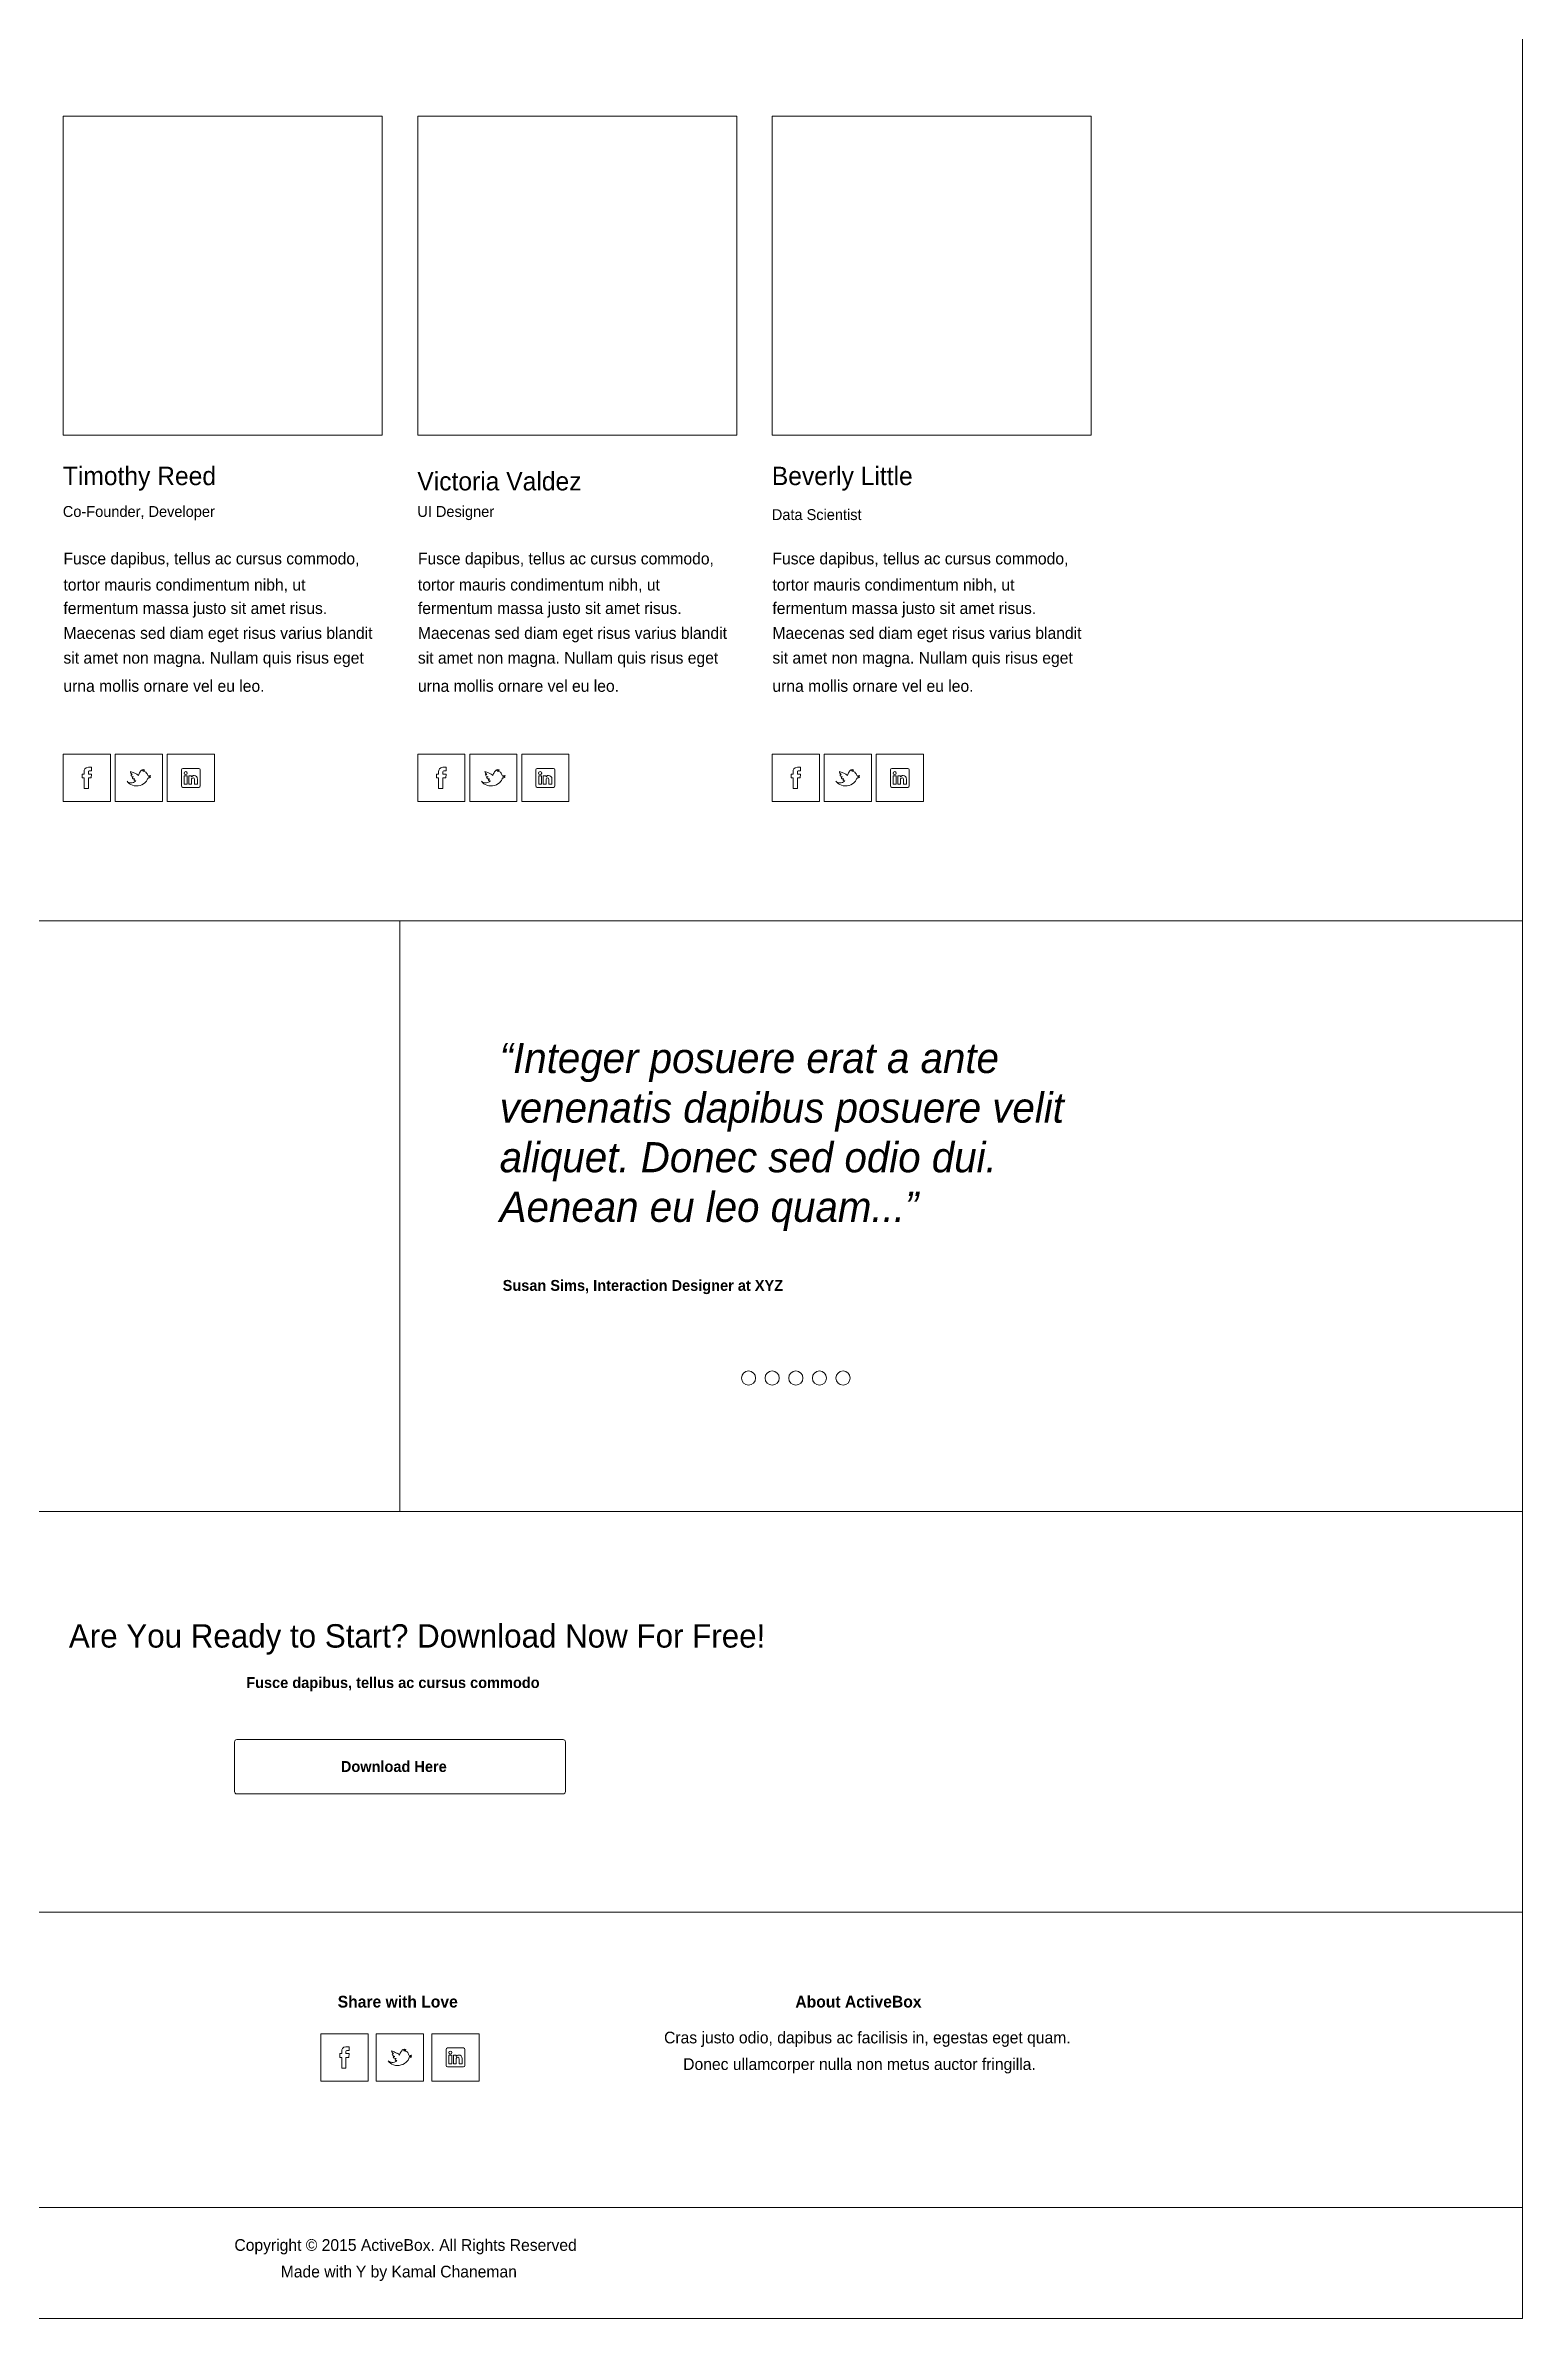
# Model space of a CAD drawing. Extents: x -25 to 1944, y -1514 to 2594.
# Drawn here: x 660 to 1910, y -1514 to 410 of the extents above; entities that cross this region are included whole.
import ezdxf

# ---------------------------------------------------------------- set-up
doc = ezdxf.new("R2010")
doc.units = 0
doc.header["$MEASUREMENT"] = 0
for name, color, linetype, lineweight in [('clients', 7, 'Continuous', 0), ('download', 7, 'Continuous', 0), ('footer', 7, 'Continuous', 0), ('Layer 1\xa0Image', 7, 'Continuous', 0), ('team', 7, 'Continuous', 0)]:
    doc.layers.add(name, color=color, linetype=linetype, lineweight=lineweight)
picture_1 = doc.add_image_def('image1.png', size_in_pixel=(1900, 4108))
picture_2 = doc.add_image_def('image22.png', size_in_pixel=(270, 270))
picture_3 = doc.add_image_def('image23.png', size_in_pixel=(40, 40))
picture_4 = doc.add_image_def('image24.png', size_in_pixel=(40, 40))
picture_5 = doc.add_image_def('image25.png', size_in_pixel=(40, 40))
picture_6 = doc.add_image_def('image26.png', size_in_pixel=(270, 270))
picture_7 = doc.add_image_def('image27.png', size_in_pixel=(40, 40))
picture_8 = doc.add_image_def('image28.png', size_in_pixel=(40, 40))
picture_9 = doc.add_image_def('image29.png', size_in_pixel=(40, 40))
picture_10 = doc.add_image_def('image30.png', size_in_pixel=(270, 270))
picture_11 = doc.add_image_def('image31.png', size_in_pixel=(40, 40))
picture_12 = doc.add_image_def('image32.png', size_in_pixel=(40, 40))
picture_13 = doc.add_image_def('image33.png', size_in_pixel=(40, 40))
picture_14 = doc.add_image_def('image34.png', size_in_pixel=(950, 500))
picture_15 = doc.add_image_def('image35.png', size_in_pixel=(40, 40))
picture_16 = doc.add_image_def('image36.png', size_in_pixel=(40, 40))
picture_17 = doc.add_image_def('image37.png', size_in_pixel=(40, 40))

msp = doc.modelspace()

# ---------------------------------------------------------------- linework, layer by layer
at = {"layer": 'clients'}
for points in [[(-25, -331), (-25, -831), (960, -831), (960, -331)], [(1910, -331), (960, -331), (960, -831), (1910, -831)]]:
    msp.add_lwpolyline(points, close=True, dxfattribs=at)
for points in [[(1255, -712), (1251.7, -712), (1249, -714.7), (1249, -718), (1249, -721.3), (1251.7, -724), (1255, -724), (1258.3, -724), (1261, -721.3), (1261, -718), (1261, -714.7), (1258.3, -712), (1255, -712)], [(1275, -712), (1271.7, -712), (1269, -714.7), (1269, -718), (1269, -721.3), (1271.7, -724), (1275, -724), (1278.3, -724), (1281, -721.3), (1281, -718), (1281, -714.7), (1278.3, -712), (1275, -712)], [(1295, -712), (1291.7, -712), (1289, -714.7), (1289, -718), (1289, -721.3), (1291.7, -724), (1295, -724), (1298.3, -724), (1301, -721.3), (1301, -718), (1301, -714.7), (1298.3, -712), (1295, -712)], [(1315, -712), (1311.7, -712), (1309, -714.7), (1309, -718), (1309, -721.3), (1311.7, -724), (1315, -724), (1318.3, -724), (1321, -721.3), (1321, -718), (1321, -714.7), (1318.3, -712), (1315, -712)], [(1335, -712), (1331.7, -712), (1329, -714.7), (1329, -718), (1329, -721.3), (1331.7, -724), (1335, -724), (1338.3, -724), (1341, -721.3), (1341, -718), (1341, -714.7), (1338.3, -712), (1335, -712)]]:
    msp.add_open_spline(points, degree=3, knots=[0, 0, 0, 0, 1, 1, 1, 2, 2, 2, 3, 3, 3, 4, 4, 4, 4], dxfattribs=at)
at = {"layer": 'download'}
msp.add_open_spline([(1098, -1024), (1098, -1024), (822, -1024), (822, -1024), (820.9, -1024), (820, -1024.9), (820, -1026), (820, -1026), (820, -1068), (820, -1068), (820, -1069.1), (820.9, -1070), (822, -1070), (822, -1070), (1098, -1070), (1098, -1070), (1099.1, -1070), (1100, -1069.1), (1100, -1068), (1100, -1068), (1100, -1026), (1100, -1026), (1100, -1024.9), (1099.1, -1024), (1098, -1024)], degree=3, knots=[0, 0, 0, 0, 1, 1, 1, 2, 2, 2, 3, 3, 3, 4, 4, 4, 5, 5, 5, 6, 6, 6, 7, 7, 7, 8, 8, 8, 8], dxfattribs=at)
at = {"layer": 'footer'}
for points in [[(10, -1170), (10, -1420), (1910, -1420), (1910, -1170)], [(10, -1420), (10, -1514), (1910, -1514), (1910, -1420)]]:
    msp.add_lwpolyline(points, close=True, dxfattribs=at)
for points, knots in [([(914.3, -1289.8), (914.3, -1289.8), (914.3, -1288), (914.3, -1288), (914.3, -1287.3), (914.7, -1287.1), (915, -1287.1), (915.3, -1287.1), (917, -1287.1), (917, -1287.1), (917, -1287.1), (917, -1284), (917, -1284), (917, -1284), (914.3, -1284), (914.3, -1284), (911.4, -1284), (910.7, -1286.3), (910.7, -1287.8), (910.7, -1287.8), (910.7, -1289.8), (910.7, -1289.8), (910.7, -1289.8), (909, -1289.8), (909, -1289.8), (909, -1289.8), (909, -1293), (909, -1293), (909, -1293), (910.7, -1293), (910.7, -1293), (910.7, -1297.1), (910.7, -1302), (910.7, -1302), (910.7, -1302), (914.3, -1302), (914.3, -1302), (914.3, -1302), (914.3, -1297), (914.3, -1293), (914.3, -1293), (916.7, -1293), (916.7, -1293), (916.7, -1293), (917, -1289.8), (917, -1289.8), (917, -1289.8), (914.3, -1289.8), (914.3, -1289.8)], [0, 0, 0, 0, 1, 1, 1, 2, 2, 2, 3, 3, 3, 4, 4, 4, 5, 5, 5, 6, 6, 6, 7, 7, 7, 8, 8, 8, 9, 9, 9, 10, 10, 10, 11, 11, 11, 12, 12, 12, 13, 13, 13, 14, 14, 14, 15, 15, 15, 16, 16, 16, 16]), ([(970, -1292.4), (969.6, -1292.5), (968.9, -1292.4), (967.9, -1292.2), (967.9, -1292.2), (967.9, -1292.1), (967.9, -1292.1), (967.9, -1292.1), (967.9, -1292.1), (967.9, -1292.1), (969, -1292), (969.7, -1291.6), (969.9, -1291.1), (969.1, -1291.4), (968.3, -1291.4), (967.5, -1291.1), (967.4, -1290.1), (966.9, -1289.1), (966, -1288.3), (966, -1288.3), (966, -1288.3), (966, -1288.3), (965.2, -1287.6), (964.3, -1287.3), (963.3, -1287.3), (963.3, -1287.3), (963.3, -1287.2), (963.3, -1287.2), (963.3, -1287.2), (963.3, -1287.2), (963.3, -1287.2), (964.2, -1287), (964.8, -1286.8), (964.9, -1286.6), (965, -1286.4), (964.9, -1286.3), (964.7, -1286.3), (964.3, -1286.4), (963.8, -1286.5), (963.5, -1286.6), (963.9, -1286.3), (964.1, -1286.1), (964, -1286), (963.5, -1286), (963, -1286.2), (962.5, -1286.7), (962.7, -1286.4), (962.8, -1286.2), (962.7, -1286.2), (962.5, -1286.3), (962.2, -1286.5), (962, -1286.7), (961.6, -1287.1), (961.3, -1287.5), (961.1, -1287.9), (961.1, -1287.9), (961.1, -1287.9), (961.1, -1287.9), (960.4, -1288.9), (960, -1289.9), (959.7, -1290.9), (959.7, -1290.9), (959.6, -1291), (959.6, -1291), (959.6, -1291), (959.6, -1291), (959.6, -1291), (959.2, -1290.5), (958.7, -1290.1), (958.2, -1289.8), (957.5, -1289.4), (956.8, -1289.1), (955.9, -1288.7), (954.9, -1288.2), (953.9, -1287.8), (952.9, -1287.5), (952.9, -1288.6), (953.5, -1289.4), (954.5, -1290), (954.5, -1290), (954.5, -1290), (954.5, -1290), (954.2, -1290), (953.8, -1290.1), (953.4, -1290.2), (953.5, -1291.2), (954.2, -1291.8), (955.6, -1292.2), (955.6, -1292.2), (955.6, -1292.2), (955.6, -1292.2), (955.1, -1292.2), (954.6, -1292.4), (954.3, -1292.7), (954.7, -1293.6), (955.5, -1294), (956.7, -1293.9), (956.5, -1294.1), (956.3, -1294.2), (956.2, -1294.3), (956, -1294.5), (955.9, -1294.8), (956, -1295.1), (956.2, -1295.5), (956.7, -1295.7), (957.3, -1295.6), (957.3, -1295.6), (957.4, -1295.7), (957.4, -1295.7), (957.4, -1295.7), (957.3, -1295.7), (957.3, -1295.7), (956.2, -1296.8), (954.8, -1297.3), (953.2, -1297.2), (953.2, -1297.2), (953.2, -1297.2), (953.2, -1297.2), (952.2, -1297.2), (951.1, -1296.8), (950, -1295.9), (951.1, -1297.4), (952.7, -1298.6), (954.6, -1299.3), (956.7, -1300), (958.9, -1300), (961, -1299.4), (961, -1299.4), (961.1, -1299.4), (961.1, -1299.4), (963.1, -1298.9), (964.9, -1297.7), (966.4, -1295.9), (967, -1295), (967.5, -1294.1), (967.6, -1293.3), (968.7, -1293.3), (969.5, -1293), (970, -1292.4), (970, -1292.4), (970, -1292.4), (970, -1292.4)], [0, 0, 0, 0, 1, 1, 1, 2, 2, 2, 3, 3, 3, 4, 4, 4, 5, 5, 5, 6, 6, 6, 7, 7, 7, 8, 8, 8, 9, 9, 9, 10, 10, 10, 11, 11, 11, 12, 12, 12, 13, 13, 13, 14, 14, 14, 15, 15, 15, 16, 16, 16, 17, 17, 17, 18, 18, 18, 19, 19, 19, 20, 20, 20, 21, 21, 21, 22, 22, 22, 23, 23, 23, 24, 24, 24, 25, 25, 25, 26, 26, 26, 27, 27, 27, 28, 28, 28, 29, 29, 29, 30, 30, 30, 31, 31, 31, 32, 32, 32, 33, 33, 33, 34, 34, 34, 35, 35, 35, 36, 36, 36, 37, 37, 37, 38, 38, 38, 39, 39, 39, 40, 40, 40, 41, 41, 41, 42, 42, 42, 43, 43, 43, 44, 44, 44, 45, 45, 45, 46, 46, 46, 47, 47, 47, 47]), ([(1013.8, -1285), (1013.8, -1285), (1000.2, -1285), (1000.2, -1285), (999.5, -1285), (999, -1285.5), (999, -1286.1), (999, -1286.1), (999, -1299.9), (999, -1299.9), (999, -1300.5), (999.5, -1301), (1000.2, -1301), (1000.2, -1301), (1013.8, -1301), (1013.8, -1301), (1014.5, -1301), (1015, -1300.5), (1015, -1299.9), (1015, -1299.9), (1015, -1286.1), (1015, -1286.1), (1015, -1285.5), (1014.5, -1285), (1013.8, -1285)], [0, 0, 0, 0, 1, 1, 1, 2, 2, 2, 3, 3, 3, 4, 4, 4, 5, 5, 5, 6, 6, 6, 7, 7, 7, 8, 8, 8, 8]), ([(1002.6, -1290.2), (1002.6, -1290.2), (1002.6, -1290.2), (1002.6, -1290.2), (1001.8, -1290.2), (1001.3, -1289.6), (1001.3, -1288.9), (1001.3, -1288.2), (1001.8, -1287.7), (1002.7, -1287.7), (1003.5, -1287.7), (1004, -1288.2), (1004, -1288.9), (1004, -1289.6), (1003.5, -1290.2), (1002.6, -1290.2)], [0, 0, 0, 0, 1, 1, 1, 2, 2, 2, 3, 3, 3, 4, 4, 4, 5, 5, 5, 5]), ([(1003.8, -1298.4), (1003.8, -1298.4), (1001.4, -1298.4), (1001.4, -1298.4), (1001.4, -1298.4), (1001.4, -1291.2), (1001.4, -1291.2), (1001.4, -1291.2), (1003.8, -1291.2), (1003.8, -1291.2), (1003.8, -1291.2), (1003.8, -1298.4), (1003.8, -1298.4)], [0, 0, 0, 0, 1, 1, 1, 2, 2, 2, 3, 3, 3, 4, 4, 4, 4]), ([(1012.6, -1298.4), (1012.6, -1298.4), (1010.1, -1298.4), (1010.1, -1298.4), (1010.1, -1298.4), (1010.1, -1294.5), (1010.1, -1294.5), (1010.1, -1293.6), (1009.8, -1292.9), (1008.9, -1292.9), (1008.3, -1292.9), (1007.9, -1293.3), (1007.7, -1293.8), (1007.6, -1293.9), (1007.6, -1294.1), (1007.6, -1294.4), (1007.6, -1294.4), (1007.6, -1298.4), (1007.6, -1298.4), (1007.6, -1298.4), (1005.2, -1298.4), (1005.2, -1298.4), (1005.2, -1298.4), (1005.2, -1291.8), (1005.2, -1291.2), (1005.2, -1291.2), (1007.6, -1291.2), (1007.6, -1291.2), (1007.6, -1291.2), (1007.6, -1292.2), (1007.6, -1292.2), (1007.9, -1291.7), (1008.5, -1291), (1009.8, -1291), (1011.4, -1291), (1012.6, -1292), (1012.6, -1294.3), (1012.6, -1294.3), (1012.6, -1298.4), (1012.6, -1298.4)], [0, 0, 0, 0, 1, 1, 1, 2, 2, 2, 3, 3, 3, 4, 4, 4, 5, 5, 5, 6, 6, 6, 7, 7, 7, 8, 8, 8, 9, 9, 9, 10, 10, 10, 11, 11, 11, 12, 12, 12, 13, 13, 13, 13]), ([(1007.6, -1292.2), (1007.6, -1292.2), (1007.6, -1292.2), (1007.6, -1292.2), (1007.6, -1292.2), (1007.6, -1292.2), (1007.6, -1292.2), (1007.6, -1292.2), (1007.6, -1292.2), (1007.6, -1292.2)], [0, 0, 0, 0, 1, 1, 1, 2, 2, 2, 3, 3, 3, 3])]:
    msp.add_open_spline(points, degree=3, knots=knots, dxfattribs=at)
at = {"layer": 'team'}
for points, knots in [([(696.3, -206.8), (696.3, -206.8), (696.3, -205), (696.3, -205), (696.3, -204.3), (696.7, -204.1), (697, -204.1), (697.3, -204.1), (699, -204.1), (699, -204.1), (699, -204.1), (699, -201), (699, -201), (699, -201), (696.3, -201), (696.3, -201), (693.4, -201), (692.7, -203.3), (692.7, -204.8), (692.7, -204.8), (692.7, -206.8), (692.7, -206.8), (692.7, -206.8), (691, -206.8), (691, -206.8), (691, -206.8), (691, -210), (691, -210), (691, -210), (692.7, -210), (692.7, -210), (692.7, -214.1), (692.7, -219), (692.7, -219), (692.7, -219), (696.3, -219), (696.3, -219), (696.3, -219), (696.3, -214), (696.3, -210), (696.3, -210), (698.7, -210), (698.7, -210), (698.7, -210), (699, -206.8), (699, -206.8), (699, -206.8), (696.3, -206.8), (696.3, -206.8)], [0, 0, 0, 0, 1, 1, 1, 2, 2, 2, 3, 3, 3, 4, 4, 4, 5, 5, 5, 6, 6, 6, 7, 7, 7, 8, 8, 8, 9, 9, 9, 10, 10, 10, 11, 11, 11, 12, 12, 12, 13, 13, 13, 14, 14, 14, 15, 15, 15, 16, 16, 16, 16]), ([(749, -209.4), (748.6, -209.5), (747.9, -209.4), (746.9, -209.2), (746.9, -209.2), (746.9, -209.1), (746.9, -209.1), (746.9, -209.1), (746.9, -209.1), (746.9, -209.1), (748, -209), (748.7, -208.6), (748.9, -208.1), (748.1, -208.4), (747.3, -208.4), (746.5, -208.1), (746.4, -207.1), (745.9, -206.1), (745, -205.3), (745, -205.3), (745, -205.3), (745, -205.3), (744.2, -204.6), (743.3, -204.3), (742.3, -204.3), (742.3, -204.3), (742.3, -204.2), (742.3, -204.2), (742.3, -204.2), (742.3, -204.2), (742.3, -204.2), (743.2, -204), (743.8, -203.8), (743.9, -203.6), (744, -203.4), (743.9, -203.3), (743.7, -203.3), (743.3, -203.4), (742.8, -203.5), (742.5, -203.6), (742.9, -203.3), (743.1, -203.1), (743, -203), (742.5, -203), (742, -203.2), (741.5, -203.7), (741.7, -203.4), (741.8, -203.2), (741.7, -203.2), (741.5, -203.3), (741.2, -203.5), (741, -203.7), (740.6, -204.1), (740.3, -204.5), (740.1, -204.9), (740.1, -204.9), (740.1, -204.9), (740.1, -204.9), (739.4, -205.9), (739, -206.9), (738.7, -207.9), (738.7, -207.9), (738.6, -208), (738.6, -208), (738.6, -208), (738.6, -208), (738.6, -208), (738.2, -207.5), (737.7, -207.1), (737.2, -206.8), (736.5, -206.4), (735.8, -206.1), (734.9, -205.7), (733.9, -205.2), (732.9, -204.8), (731.9, -204.5), (731.9, -205.6), (732.5, -206.4), (733.5, -207), (733.5, -207), (733.5, -207), (733.5, -207), (733.2, -207), (732.8, -207.1), (732.4, -207.2), (732.5, -208.2), (733.2, -208.8), (734.6, -209.2), (734.6, -209.2), (734.6, -209.2), (734.6, -209.2), (734.1, -209.2), (733.6, -209.4), (733.3, -209.7), (733.7, -210.6), (734.5, -211), (735.7, -210.9), (735.5, -211.1), (735.3, -211.2), (735.2, -211.3), (735, -211.5), (734.9, -211.8), (735, -212.1), (735.2, -212.5), (735.7, -212.7), (736.3, -212.6), (736.3, -212.6), (736.4, -212.7), (736.4, -212.7), (736.4, -212.7), (736.3, -212.7), (736.3, -212.7), (735.2, -213.8), (733.8, -214.3), (732.2, -214.2), (732.2, -214.2), (732.2, -214.2), (732.2, -214.2), (731.2, -214.2), (730.1, -213.8), (729, -212.9), (730.1, -214.4), (731.7, -215.6), (733.6, -216.3), (735.7, -217), (737.9, -217), (740, -216.4), (740, -216.4), (740.1, -216.4), (740.1, -216.4), (742.1, -215.9), (743.9, -214.7), (745.4, -212.9), (746, -212), (746.5, -211.1), (746.6, -210.3), (747.7, -210.3), (748.5, -210), (749, -209.4), (749, -209.4), (749, -209.4), (749, -209.4)], [0, 0, 0, 0, 1, 1, 1, 2, 2, 2, 3, 3, 3, 4, 4, 4, 5, 5, 5, 6, 6, 6, 7, 7, 7, 8, 8, 8, 9, 9, 9, 10, 10, 10, 11, 11, 11, 12, 12, 12, 13, 13, 13, 14, 14, 14, 15, 15, 15, 16, 16, 16, 17, 17, 17, 18, 18, 18, 19, 19, 19, 20, 20, 20, 21, 21, 21, 22, 22, 22, 23, 23, 23, 24, 24, 24, 25, 25, 25, 26, 26, 26, 27, 27, 27, 28, 28, 28, 29, 29, 29, 30, 30, 30, 31, 31, 31, 32, 32, 32, 33, 33, 33, 34, 34, 34, 35, 35, 35, 36, 36, 36, 37, 37, 37, 38, 38, 38, 39, 39, 39, 40, 40, 40, 41, 41, 41, 42, 42, 42, 43, 43, 43, 44, 44, 44, 45, 45, 45, 46, 46, 46, 47, 47, 47, 47]), ([(789.8, -202), (789.8, -202), (776.2, -202), (776.2, -202), (775.5, -202), (775, -202.5), (775, -203.1), (775, -203.1), (775, -216.9), (775, -216.9), (775, -217.5), (775.5, -218), (776.2, -218), (776.2, -218), (789.8, -218), (789.8, -218), (790.5, -218), (791, -217.5), (791, -216.9), (791, -216.9), (791, -203.1), (791, -203.1), (791, -202.5), (790.5, -202), (789.8, -202)], [0, 0, 0, 0, 1, 1, 1, 2, 2, 2, 3, 3, 3, 4, 4, 4, 5, 5, 5, 6, 6, 6, 7, 7, 7, 8, 8, 8, 8]), ([(778.6, -207.2), (778.6, -207.2), (778.6, -207.2), (778.6, -207.2), (777.8, -207.2), (777.3, -206.6), (777.3, -205.9), (777.3, -205.2), (777.8, -204.7), (778.7, -204.7), (779.5, -204.7), (780, -205.2), (780, -205.9), (780, -206.6), (779.5, -207.2), (778.6, -207.2)], [0, 0, 0, 0, 1, 1, 1, 2, 2, 2, 3, 3, 3, 4, 4, 4, 5, 5, 5, 5]), ([(779.8, -215.4), (779.8, -215.4), (777.4, -215.4), (777.4, -215.4), (777.4, -215.4), (777.4, -208.2), (777.4, -208.2), (777.4, -208.2), (779.8, -208.2), (779.8, -208.2), (779.8, -208.2), (779.8, -215.4), (779.8, -215.4)], [0, 0, 0, 0, 1, 1, 1, 2, 2, 2, 3, 3, 3, 4, 4, 4, 4]), ([(788.6, -215.4), (788.6, -215.4), (786.1, -215.4), (786.1, -215.4), (786.1, -215.4), (786.1, -211.5), (786.1, -211.5), (786.1, -210.6), (785.8, -209.9), (784.9, -209.9), (784.3, -209.9), (783.9, -210.3), (783.7, -210.8), (783.6, -210.9), (783.6, -211.1), (783.6, -211.4), (783.6, -211.4), (783.6, -215.4), (783.6, -215.4), (783.6, -215.4), (781.2, -215.4), (781.2, -215.4), (781.2, -215.4), (781.2, -208.8), (781.2, -208.2), (781.2, -208.2), (783.6, -208.2), (783.6, -208.2), (783.6, -208.2), (783.6, -209.2), (783.6, -209.2), (783.9, -208.7), (784.5, -208), (785.8, -208), (787.4, -208), (788.6, -209), (788.6, -211.3), (788.6, -211.3), (788.6, -215.4), (788.6, -215.4)], [0, 0, 0, 0, 1, 1, 1, 2, 2, 2, 3, 3, 3, 4, 4, 4, 5, 5, 5, 6, 6, 6, 7, 7, 7, 8, 8, 8, 9, 9, 9, 10, 10, 10, 11, 11, 11, 12, 12, 12, 13, 13, 13, 13]), ([(783.6, -209.2), (783.6, -209.2), (783.6, -209.2), (783.6, -209.2), (783.6, -209.2), (783.6, -209.2), (783.6, -209.2), (783.6, -209.2), (783.6, -209.2), (783.6, -209.2)], [0, 0, 0, 0, 1, 1, 1, 2, 2, 2, 3, 3, 3, 3]), ([(996.3, -206.8), (996.3, -206.8), (996.3, -205), (996.3, -205), (996.3, -204.3), (996.7, -204.1), (997, -204.1), (997.3, -204.1), (999, -204.1), (999, -204.1), (999, -204.1), (999, -201), (999, -201), (999, -201), (996.3, -201), (996.3, -201), (993.4, -201), (992.7, -203.3), (992.7, -204.8), (992.7, -204.8), (992.7, -206.8), (992.7, -206.8), (992.7, -206.8), (991, -206.8), (991, -206.8), (991, -206.8), (991, -210), (991, -210), (991, -210), (992.7, -210), (992.7, -210), (992.7, -214.1), (992.7, -219), (992.7, -219), (992.7, -219), (996.3, -219), (996.3, -219), (996.3, -219), (996.3, -214), (996.3, -210), (996.3, -210), (998.7, -210), (998.7, -210), (998.7, -210), (999, -206.8), (999, -206.8), (999, -206.8), (996.3, -206.8), (996.3, -206.8)], [0, 0, 0, 0, 1, 1, 1, 2, 2, 2, 3, 3, 3, 4, 4, 4, 5, 5, 5, 6, 6, 6, 7, 7, 7, 8, 8, 8, 9, 9, 9, 10, 10, 10, 11, 11, 11, 12, 12, 12, 13, 13, 13, 14, 14, 14, 15, 15, 15, 16, 16, 16, 16]), ([(1049, -209.4), (1048.6, -209.5), (1047.9, -209.4), (1046.9, -209.2), (1046.9, -209.2), (1046.9, -209.1), (1046.9, -209.1), (1046.9, -209.1), (1046.9, -209.1), (1046.9, -209.1), (1048, -209), (1048.7, -208.6), (1048.9, -208.1), (1048.1, -208.4), (1047.3, -208.4), (1046.5, -208.1), (1046.4, -207.1), (1045.9, -206.1), (1045, -205.3), (1045, -205.3), (1045, -205.3), (1045, -205.3), (1044.2, -204.6), (1043.3, -204.3), (1042.3, -204.3), (1042.3, -204.3), (1042.3, -204.2), (1042.3, -204.2), (1042.3, -204.2), (1042.3, -204.2), (1042.3, -204.2), (1043.2, -204), (1043.8, -203.8), (1043.9, -203.6), (1044, -203.4), (1043.9, -203.3), (1043.7, -203.3), (1043.3, -203.4), (1042.8, -203.5), (1042.5, -203.6), (1042.9, -203.3), (1043.1, -203.1), (1043, -203), (1042.5, -203), (1042, -203.2), (1041.5, -203.7), (1041.7, -203.4), (1041.8, -203.2), (1041.7, -203.2), (1041.5, -203.3), (1041.2, -203.5), (1041, -203.7), (1040.6, -204.1), (1040.3, -204.5), (1040.1, -204.9), (1040.1, -204.9), (1040.1, -204.9), (1040.1, -204.9), (1039.4, -205.9), (1039, -206.9), (1038.7, -207.9), (1038.7, -207.9), (1038.6, -208), (1038.6, -208), (1038.6, -208), (1038.6, -208), (1038.6, -208), (1038.2, -207.5), (1037.7, -207.1), (1037.2, -206.8), (1036.5, -206.4), (1035.8, -206.1), (1034.9, -205.7), (1033.9, -205.2), (1032.9, -204.8), (1031.9, -204.5), (1031.9, -205.6), (1032.5, -206.4), (1033.5, -207), (1033.5, -207), (1033.5, -207), (1033.5, -207), (1033.2, -207), (1032.8, -207.1), (1032.4, -207.2), (1032.5, -208.2), (1033.2, -208.8), (1034.6, -209.2), (1034.6, -209.2), (1034.6, -209.2), (1034.6, -209.2), (1034.1, -209.2), (1033.6, -209.4), (1033.3, -209.7), (1033.7, -210.6), (1034.5, -211), (1035.7, -210.9), (1035.5, -211.1), (1035.3, -211.2), (1035.2, -211.3), (1035, -211.5), (1034.9, -211.8), (1035, -212.1), (1035.2, -212.5), (1035.7, -212.7), (1036.3, -212.6), (1036.3, -212.6), (1036.4, -212.7), (1036.4, -212.7), (1036.4, -212.7), (1036.3, -212.7), (1036.3, -212.7), (1035.2, -213.8), (1033.8, -214.3), (1032.2, -214.2), (1032.2, -214.2), (1032.2, -214.2), (1032.2, -214.2), (1031.2, -214.2), (1030.1, -213.8), (1029, -212.9), (1030.1, -214.4), (1031.7, -215.6), (1033.6, -216.3), (1035.7, -217), (1037.9, -217), (1040, -216.4), (1040, -216.4), (1040.1, -216.4), (1040.1, -216.4), (1042.1, -215.9), (1043.9, -214.7), (1045.4, -212.9), (1046, -212), (1046.5, -211.1), (1046.6, -210.3), (1047.7, -210.3), (1048.5, -210), (1049, -209.4), (1049, -209.4), (1049, -209.4), (1049, -209.4)], [0, 0, 0, 0, 1, 1, 1, 2, 2, 2, 3, 3, 3, 4, 4, 4, 5, 5, 5, 6, 6, 6, 7, 7, 7, 8, 8, 8, 9, 9, 9, 10, 10, 10, 11, 11, 11, 12, 12, 12, 13, 13, 13, 14, 14, 14, 15, 15, 15, 16, 16, 16, 17, 17, 17, 18, 18, 18, 19, 19, 19, 20, 20, 20, 21, 21, 21, 22, 22, 22, 23, 23, 23, 24, 24, 24, 25, 25, 25, 26, 26, 26, 27, 27, 27, 28, 28, 28, 29, 29, 29, 30, 30, 30, 31, 31, 31, 32, 32, 32, 33, 33, 33, 34, 34, 34, 35, 35, 35, 36, 36, 36, 37, 37, 37, 38, 38, 38, 39, 39, 39, 40, 40, 40, 41, 41, 41, 42, 42, 42, 43, 43, 43, 44, 44, 44, 45, 45, 45, 46, 46, 46, 47, 47, 47, 47]), ([(1089.8, -202), (1089.8, -202), (1076.2, -202), (1076.2, -202), (1075.5, -202), (1075, -202.5), (1075, -203.1), (1075, -203.1), (1075, -216.9), (1075, -216.9), (1075, -217.5), (1075.5, -218), (1076.2, -218), (1076.2, -218), (1089.8, -218), (1089.8, -218), (1090.5, -218), (1091, -217.5), (1091, -216.9), (1091, -216.9), (1091, -203.1), (1091, -203.1), (1091, -202.5), (1090.5, -202), (1089.8, -202)], [0, 0, 0, 0, 1, 1, 1, 2, 2, 2, 3, 3, 3, 4, 4, 4, 5, 5, 5, 6, 6, 6, 7, 7, 7, 8, 8, 8, 8]), ([(1078.6, -207.2), (1078.6, -207.2), (1078.6, -207.2), (1078.6, -207.2), (1077.8, -207.2), (1077.3, -206.6), (1077.3, -205.9), (1077.3, -205.2), (1077.8, -204.7), (1078.7, -204.7), (1079.5, -204.7), (1080, -205.2), (1080, -205.9), (1080, -206.6), (1079.5, -207.2), (1078.6, -207.2)], [0, 0, 0, 0, 1, 1, 1, 2, 2, 2, 3, 3, 3, 4, 4, 4, 5, 5, 5, 5]), ([(1079.8, -215.4), (1079.8, -215.4), (1077.4, -215.4), (1077.4, -215.4), (1077.4, -215.4), (1077.4, -208.2), (1077.4, -208.2), (1077.4, -208.2), (1079.8, -208.2), (1079.8, -208.2), (1079.8, -208.2), (1079.8, -215.4), (1079.8, -215.4)], [0, 0, 0, 0, 1, 1, 1, 2, 2, 2, 3, 3, 3, 4, 4, 4, 4]), ([(1088.6, -215.4), (1088.6, -215.4), (1086.1, -215.4), (1086.1, -215.4), (1086.1, -215.4), (1086.1, -211.5), (1086.1, -211.5), (1086.1, -210.6), (1085.8, -209.9), (1084.9, -209.9), (1084.3, -209.9), (1083.9, -210.3), (1083.7, -210.8), (1083.6, -210.9), (1083.6, -211.1), (1083.6, -211.4), (1083.6, -211.4), (1083.6, -215.4), (1083.6, -215.4), (1083.6, -215.4), (1081.2, -215.4), (1081.2, -215.4), (1081.2, -215.4), (1081.2, -208.8), (1081.2, -208.2), (1081.2, -208.2), (1083.6, -208.2), (1083.6, -208.2), (1083.6, -208.2), (1083.6, -209.2), (1083.6, -209.2), (1083.9, -208.7), (1084.5, -208), (1085.8, -208), (1087.4, -208), (1088.6, -209), (1088.6, -211.3), (1088.6, -211.3), (1088.6, -215.4), (1088.6, -215.4)], [0, 0, 0, 0, 1, 1, 1, 2, 2, 2, 3, 3, 3, 4, 4, 4, 5, 5, 5, 6, 6, 6, 7, 7, 7, 8, 8, 8, 9, 9, 9, 10, 10, 10, 11, 11, 11, 12, 12, 12, 13, 13, 13, 13]), ([(1083.6, -209.2), (1083.6, -209.2), (1083.6, -209.2), (1083.6, -209.2), (1083.6, -209.2), (1083.6, -209.2), (1083.6, -209.2), (1083.6, -209.2), (1083.6, -209.2), (1083.6, -209.2)], [0, 0, 0, 0, 1, 1, 1, 2, 2, 2, 3, 3, 3, 3]), ([(1296.3, -206.8), (1296.3, -206.8), (1296.3, -205), (1296.3, -205), (1296.3, -204.3), (1296.7, -204.1), (1297, -204.1), (1297.3, -204.1), (1299, -204.1), (1299, -204.1), (1299, -204.1), (1299, -201), (1299, -201), (1299, -201), (1296.3, -201), (1296.3, -201), (1293.4, -201), (1292.7, -203.3), (1292.7, -204.8), (1292.7, -204.8), (1292.7, -206.8), (1292.7, -206.8), (1292.7, -206.8), (1291, -206.8), (1291, -206.8), (1291, -206.8), (1291, -210), (1291, -210), (1291, -210), (1292.7, -210), (1292.7, -210), (1292.7, -214.1), (1292.7, -219), (1292.7, -219), (1292.7, -219), (1296.3, -219), (1296.3, -219), (1296.3, -219), (1296.3, -214), (1296.3, -210), (1296.3, -210), (1298.7, -210), (1298.7, -210), (1298.7, -210), (1299, -206.8), (1299, -206.8), (1299, -206.8), (1296.3, -206.8), (1296.3, -206.8)], [0, 0, 0, 0, 1, 1, 1, 2, 2, 2, 3, 3, 3, 4, 4, 4, 5, 5, 5, 6, 6, 6, 7, 7, 7, 8, 8, 8, 9, 9, 9, 10, 10, 10, 11, 11, 11, 12, 12, 12, 13, 13, 13, 14, 14, 14, 15, 15, 15, 16, 16, 16, 16]), ([(1349, -209.4), (1348.6, -209.5), (1347.9, -209.4), (1346.9, -209.2), (1346.9, -209.2), (1346.9, -209.1), (1346.9, -209.1), (1346.9, -209.1), (1346.9, -209.1), (1346.9, -209.1), (1348, -209), (1348.7, -208.6), (1348.9, -208.1), (1348.1, -208.4), (1347.3, -208.4), (1346.5, -208.1), (1346.4, -207.1), (1345.9, -206.1), (1345, -205.3), (1345, -205.3), (1345, -205.3), (1345, -205.3), (1344.2, -204.6), (1343.3, -204.3), (1342.3, -204.3), (1342.3, -204.3), (1342.3, -204.2), (1342.3, -204.2), (1342.3, -204.2), (1342.3, -204.2), (1342.3, -204.2), (1343.2, -204), (1343.8, -203.8), (1343.9, -203.6), (1344, -203.4), (1343.9, -203.3), (1343.7, -203.3), (1343.3, -203.4), (1342.8, -203.5), (1342.5, -203.6), (1342.9, -203.3), (1343.1, -203.1), (1343, -203), (1342.5, -203), (1342, -203.2), (1341.5, -203.7), (1341.7, -203.4), (1341.8, -203.2), (1341.7, -203.2), (1341.5, -203.3), (1341.2, -203.5), (1341, -203.7), (1340.6, -204.1), (1340.3, -204.5), (1340.1, -204.9), (1340.1, -204.9), (1340.1, -204.9), (1340.1, -204.9), (1339.4, -205.9), (1339, -206.9), (1338.7, -207.9), (1338.7, -207.9), (1338.6, -208), (1338.6, -208), (1338.6, -208), (1338.6, -208), (1338.6, -208), (1338.2, -207.5), (1337.7, -207.1), (1337.2, -206.8), (1336.5, -206.4), (1335.8, -206.1), (1334.9, -205.7), (1333.9, -205.2), (1332.9, -204.8), (1331.9, -204.5), (1331.9, -205.6), (1332.5, -206.4), (1333.5, -207), (1333.5, -207), (1333.5, -207), (1333.5, -207), (1333.2, -207), (1332.8, -207.1), (1332.4, -207.2), (1332.5, -208.2), (1333.2, -208.8), (1334.6, -209.2), (1334.6, -209.2), (1334.6, -209.2), (1334.6, -209.2), (1334.1, -209.2), (1333.6, -209.4), (1333.3, -209.7), (1333.7, -210.6), (1334.5, -211), (1335.7, -210.9), (1335.5, -211.1), (1335.3, -211.2), (1335.2, -211.3), (1335, -211.5), (1334.9, -211.8), (1335, -212.1), (1335.2, -212.5), (1335.7, -212.7), (1336.3, -212.6), (1336.3, -212.6), (1336.4, -212.7), (1336.4, -212.7), (1336.4, -212.7), (1336.3, -212.7), (1336.3, -212.7), (1335.2, -213.8), (1333.8, -214.3), (1332.2, -214.2), (1332.2, -214.2), (1332.2, -214.2), (1332.2, -214.2), (1331.2, -214.2), (1330.1, -213.8), (1329, -212.9), (1330.1, -214.4), (1331.7, -215.6), (1333.6, -216.3), (1335.7, -217), (1337.9, -217), (1340, -216.4), (1340, -216.4), (1340.1, -216.4), (1340.1, -216.4), (1342.1, -215.9), (1343.9, -214.7), (1345.4, -212.9), (1346, -212), (1346.5, -211.1), (1346.6, -210.3), (1347.7, -210.3), (1348.5, -210), (1349, -209.4), (1349, -209.4), (1349, -209.4), (1349, -209.4)], [0, 0, 0, 0, 1, 1, 1, 2, 2, 2, 3, 3, 3, 4, 4, 4, 5, 5, 5, 6, 6, 6, 7, 7, 7, 8, 8, 8, 9, 9, 9, 10, 10, 10, 11, 11, 11, 12, 12, 12, 13, 13, 13, 14, 14, 14, 15, 15, 15, 16, 16, 16, 17, 17, 17, 18, 18, 18, 19, 19, 19, 20, 20, 20, 21, 21, 21, 22, 22, 22, 23, 23, 23, 24, 24, 24, 25, 25, 25, 26, 26, 26, 27, 27, 27, 28, 28, 28, 29, 29, 29, 30, 30, 30, 31, 31, 31, 32, 32, 32, 33, 33, 33, 34, 34, 34, 35, 35, 35, 36, 36, 36, 37, 37, 37, 38, 38, 38, 39, 39, 39, 40, 40, 40, 41, 41, 41, 42, 42, 42, 43, 43, 43, 44, 44, 44, 45, 45, 45, 46, 46, 46, 47, 47, 47, 47]), ([(1389.8, -202), (1389.8, -202), (1376.2, -202), (1376.2, -202), (1375.5, -202), (1375, -202.5), (1375, -203.1), (1375, -203.1), (1375, -216.9), (1375, -216.9), (1375, -217.5), (1375.5, -218), (1376.2, -218), (1376.2, -218), (1389.8, -218), (1389.8, -218), (1390.5, -218), (1391, -217.5), (1391, -216.9), (1391, -216.9), (1391, -203.1), (1391, -203.1), (1391, -202.5), (1390.5, -202), (1389.8, -202)], [0, 0, 0, 0, 1, 1, 1, 2, 2, 2, 3, 3, 3, 4, 4, 4, 5, 5, 5, 6, 6, 6, 7, 7, 7, 8, 8, 8, 8]), ([(1378.6, -207.2), (1378.6, -207.2), (1378.6, -207.2), (1378.6, -207.2), (1377.8, -207.2), (1377.3, -206.6), (1377.3, -205.9), (1377.3, -205.2), (1377.8, -204.7), (1378.7, -204.7), (1379.5, -204.7), (1380, -205.2), (1380, -205.9), (1380, -206.6), (1379.5, -207.2), (1378.6, -207.2)], [0, 0, 0, 0, 1, 1, 1, 2, 2, 2, 3, 3, 3, 4, 4, 4, 5, 5, 5, 5]), ([(1379.8, -215.4), (1379.8, -215.4), (1377.4, -215.4), (1377.4, -215.4), (1377.4, -215.4), (1377.4, -208.2), (1377.4, -208.2), (1377.4, -208.2), (1379.8, -208.2), (1379.8, -208.2), (1379.8, -208.2), (1379.8, -215.4), (1379.8, -215.4)], [0, 0, 0, 0, 1, 1, 1, 2, 2, 2, 3, 3, 3, 4, 4, 4, 4]), ([(1388.6, -215.4), (1388.6, -215.4), (1386.1, -215.4), (1386.1, -215.4), (1386.1, -215.4), (1386.1, -211.5), (1386.1, -211.5), (1386.1, -210.6), (1385.8, -209.9), (1384.9, -209.9), (1384.3, -209.9), (1383.9, -210.3), (1383.7, -210.8), (1383.6, -210.9), (1383.6, -211.1), (1383.6, -211.4), (1383.6, -211.4), (1383.6, -215.4), (1383.6, -215.4), (1383.6, -215.4), (1381.2, -215.4), (1381.2, -215.4), (1381.2, -215.4), (1381.2, -208.8), (1381.2, -208.2), (1381.2, -208.2), (1383.6, -208.2), (1383.6, -208.2), (1383.6, -208.2), (1383.6, -209.2), (1383.6, -209.2), (1383.9, -208.7), (1384.5, -208), (1385.8, -208), (1387.4, -208), (1388.6, -209), (1388.6, -211.3), (1388.6, -211.3), (1388.6, -215.4), (1388.6, -215.4)], [0, 0, 0, 0, 1, 1, 1, 2, 2, 2, 3, 3, 3, 4, 4, 4, 5, 5, 5, 6, 6, 6, 7, 7, 7, 8, 8, 8, 9, 9, 9, 10, 10, 10, 11, 11, 11, 12, 12, 12, 13, 13, 13, 13]), ([(1383.6, -209.2), (1383.6, -209.2), (1383.6, -209.2), (1383.6, -209.2), (1383.6, -209.2), (1383.6, -209.2), (1383.6, -209.2), (1383.6, -209.2), (1383.6, -209.2), (1383.6, -209.2)], [0, 0, 0, 0, 1, 1, 1, 2, 2, 2, 3, 3, 3, 3])]:
    msp.add_open_spline(points, degree=3, knots=knots, dxfattribs=at)

# ---------------------------------------------------------------- texts
at = {"layer": 'clients', "char_height": 0.2, "attachment_point": 7}
for s, insert in [('\\C7;\\c16777215;\\FCardo Italic|b0|i1|c1;\\H25.488000;\\W1.000000;“Integer posuere erat a ante ', (1044.4, -467.5)), ('\\C7;\\c16777215;\\FCardo Italic|b0|i1|c1;\\H25.488000;\\W1.000000;venenatis dapibus posuere velit ', (1044.4, -509.5)), ('\\C7;\\c16777215;\\FCardo Italic|b0|i1|c1;\\H25.488000;\\W1.000000;aliquet. Donec sed odio dui. ', (1044.4, -551.5)), ('\\C7;\\c16777215;\\FCardo Italic|b0|i1|c1;\\H25.488000;\\W1.000000;Aenean eu leo quam...”', (1044.4, -593.5)), ('\\C7;\\c16777215;\\FRaleway Bold|b1|i0|c1;\\H9.204000;\\W1.000000;Susan Sims, Interaction Designer at XYZ', (1046.9, -647))]:
    msp.add_mtext(s, dxfattribs=dict(at, insert=insert))
at = {"layer": 'download', "char_height": 0.2, "attachment_point": 7}
for s, insert in [('\\C250;\\c3354669;\\FRaleway Light|b0|i0|c1;\\H19.824000;\\W1.000000;Are You Ready to Start? Download Now For Free!', (679.8, -952.1)), ('\\C250;\\c3354669;\\FRaleway Bold|b1|i0|c1;\\H9.204000;\\W1.000000;Fusce dapibus, tellus ac cursus commodo', (829.9, -983.1)), ('\\C7;\\c16777215;\\FRaleway SemiBold|b1|i0|c1;\\H9.204000;\\W1.000000;Download Here', (910, -1051.5))]:
    msp.add_mtext(s, dxfattribs=dict(at, insert=insert))
at = {"layer": 'footer', "char_height": 0.2, "attachment_point": 7}
for s, insert in [('\\C7;\\c16777215;\\FRaleway Bold|b1|i0|c1;\\H9.912000;\\W1.000000;Share with Love', (907.3, -1250.9)), ('\\C7;\\c16777215;\\FRaleway Bold|b1|i0|c1;\\H9.912000;\\W1.000000;About ActiveBox', (1294.6, -1250.9)), ('\\C7;\\c16777215;\\FRaleway|b0|i0|c1;\\H9.912000;\\W1.000000;Cras justo odio, dapibus ac facilisis in, egestas eget quam. ', (1183.5, -1284.1)), ('\\C7;\\c16777215;\\FRaleway|b0|i0|c1;\\H9.912000;\\W1.000000;Donec ullamcorper nulla non metus auctor fringilla.', (1199.7, -1306.6)), ('\\C8;\\c8421504;\\FRaleway|b0|i0|c1;\\H9.912000;\\W1.000000;Copyright © 2015 ActiveBox. All Rights Reserved', (819.9, -1459.7)), ('\\C8;\\c8421504;\\FRaleway|b0|i0|c1;\\H9.912000;\\W1.000000;Made with\\C7;\\c16777215;\\FOpenSans|b0|i0|c1;\\H9.204000; \\C13;\\c4539880;\\FWebdings|b0|i0|c1;\\H9.912000;Y\\C7;\\c16777215;\\FRaleway|b0|i0|c1; by Kamal Chaneman', (859.1, -1482.2))]:
    msp.add_mtext(s, dxfattribs=dict(at, insert=insert))
at = {"layer": 'team', "char_height": 0.2, "attachment_point": 7}
for s, insert in [('\\C250;\\c3354669;\\FRaleway|b0|i0|c1;\\H15.576000;\\W1.000000;Timothy Reed', (674.7, 33.1)), ('\\C250;\\c3354669;\\FRaleway|b0|i0|c1;\\H15.576000;\\W1.000000;Victoria Valdez', (974.7, 33.1)), ('\\C250;\\c3354669;\\FRaleway|b0|i0|c1;\\H15.576000;\\W1.000000;Beverly Little', (1274.7, 33.1)), ('\\C13;\\c4539880;\\FRaleway|b0|i0|c1;\\H9.204000;\\W1.000000;Co-Founder, Developer', (674.7, 8.1)), ('\\C13;\\c4539880;\\FRaleway|b0|i0|c1;\\H9.204000;\\W1.000000;UI Designer', (974.7, 8.1)), ('\\C13;\\c4539880;\\FRaleway|b0|i0|c1;\\H9.204000;\\W1.000000;Data Scientist', (1274.7, 8.1)), ('\\C8;\\c7959148;\\FRaleway|b0|i0|c1;\\H9.912000;\\W1.000000;Fusce dapibus, tellus ac cursus commodo, ', (675.2, -32.3)), ('\\C8;\\c7959148;\\FRaleway|b0|i0|c1;\\H9.912000;\\W1.000000;Fusce dapibus, tellus ac cursus commodo, ', (975.2, -32.3)), ('\\C8;\\c7959148;\\FRaleway|b0|i0|c1;\\H9.912000;\\W1.000000;Fusce dapibus, tellus ac cursus commodo, ', (1275.2, -32.3)), ('\\C8;\\c7959148;\\FRaleway|b0|i0|c1;\\H9.912000;\\W1.000000;tortor mauris condimentum nibh, ut ', (675.2, -53.3)), ('\\C8;\\c7959148;\\FRaleway|b0|i0|c1;\\H9.912000;\\W1.000000;tortor mauris condimentum nibh, ut ', (975.2, -53.3)), ('\\C8;\\c7959148;\\FRaleway|b0|i0|c1;\\H9.912000;\\W1.000000;tortor mauris condimentum nibh, ut ', (1275.2, -53.3)), ('\\C8;\\c7959148;\\FRaleway|b0|i0|c1;\\H9.912000;\\W1.000000;fermentum massa justo sit amet risus. ', (675.2, -74.3)), ('\\C8;\\c7959148;\\FRaleway|b0|i0|c1;\\H9.912000;\\W1.000000;fermentum massa justo sit amet risus. ', (975.2, -74.3)), ('\\C8;\\c7959148;\\FRaleway|b0|i0|c1;\\H9.912000;\\W1.000000;fermentum massa justo sit amet risus. ', (1275.2, -74.3)), ('\\C8;\\c7959148;\\FRaleway|b0|i0|c1;\\H9.912000;\\W1.000000;Maecenas sed diam eget risus varius blandit ', (675.2, -95.3)), ('\\C8;\\c7959148;\\FRaleway|b0|i0|c1;\\H9.912000;\\W1.000000;Maecenas sed diam eget risus varius blandit ', (975.2, -95.3)), ('\\C8;\\c7959148;\\FRaleway|b0|i0|c1;\\H9.912000;\\W1.000000;Maecenas sed diam eget risus varius blandit ', (1275.2, -95.3)), ('\\C8;\\c7959148;\\FRaleway|b0|i0|c1;\\H9.912000;\\W1.000000;sit amet non magna. Nullam quis risus eget ', (675.2, -116.3)), ('\\C8;\\c7959148;\\FRaleway|b0|i0|c1;\\H9.912000;\\W1.000000;sit amet non magna. Nullam quis risus eget ', (975.2, -116.3)), ('\\C8;\\c7959148;\\FRaleway|b0|i0|c1;\\H9.912000;\\W1.000000;sit amet non magna. Nullam quis risus eget ', (1275.2, -116.3)), ('\\C8;\\c7959148;\\FRaleway|b0|i0|c1;\\H9.912000;\\W1.000000;urna mollis ornare vel eu leo.', (675.2, -137.3)), ('\\C8;\\c7959148;\\FRaleway|b0|i0|c1;\\H9.912000;\\W1.000000;urna mollis ornare vel eu leo.', (975.2, -137.3)), ('\\C8;\\c7959148;\\FRaleway|b0|i0|c1;\\H9.912000;\\W1.000000;urna mollis ornare vel eu leo.', (1275.2, -137.3))]:
    msp.add_mtext(s, dxfattribs=dict(at, insert=insert))

# ---------------------------------------------------------------- pictures from other files: only their frames are drawn
at = {"layer": 'clients'}
image = msp.add_image(picture_14, insert=(10, -831), size_in_units=(950, 500), dxfattribs=at)
at = {"layer": 'footer'}
image = msp.add_image(picture_15, insert=(893, -1313), size_in_units=(40, 40), dxfattribs=at)
image = msp.add_image(picture_16, insert=(940, -1313), size_in_units=(40, 40), dxfattribs=at)
image = msp.add_image(picture_17, insert=(987, -1313), size_in_units=(40, 40), dxfattribs=at)
at = {"layer": 'Layer 1\xa0Image'}
image = msp.add_image(picture_1, insert=(10, -1514), size_in_units=(1900, 4108), dxfattribs=at)
at = {"layer": 'team'}
image = msp.add_image(picture_2, insert=(675, 80), size_in_units=(270, 270), dxfattribs=at)
image = msp.add_image(picture_6, insert=(975, 80), size_in_units=(270, 270), dxfattribs=at)
image = msp.add_image(picture_10, insert=(1275, 80), size_in_units=(270, 270), dxfattribs=at)
image = msp.add_image(picture_3, insert=(675, -230), size_in_units=(40, 40), dxfattribs=at)
image = msp.add_image(picture_4, insert=(719, -230), size_in_units=(40, 40), dxfattribs=at)
image = msp.add_image(picture_5, insert=(763, -230), size_in_units=(40, 40), dxfattribs=at)
image = msp.add_image(picture_7, insert=(975, -230), size_in_units=(40, 40), dxfattribs=at)
image = msp.add_image(picture_8, insert=(1019, -230), size_in_units=(40, 40), dxfattribs=at)
image = msp.add_image(picture_9, insert=(1063, -230), size_in_units=(40, 40), dxfattribs=at)
image = msp.add_image(picture_11, insert=(1275, -230), size_in_units=(40, 40), dxfattribs=at)
image = msp.add_image(picture_12, insert=(1319, -230), size_in_units=(40, 40), dxfattribs=at)
image = msp.add_image(picture_13, insert=(1363, -230), size_in_units=(40, 40), dxfattribs=at)

doc.saveas('drawing.dxf')
